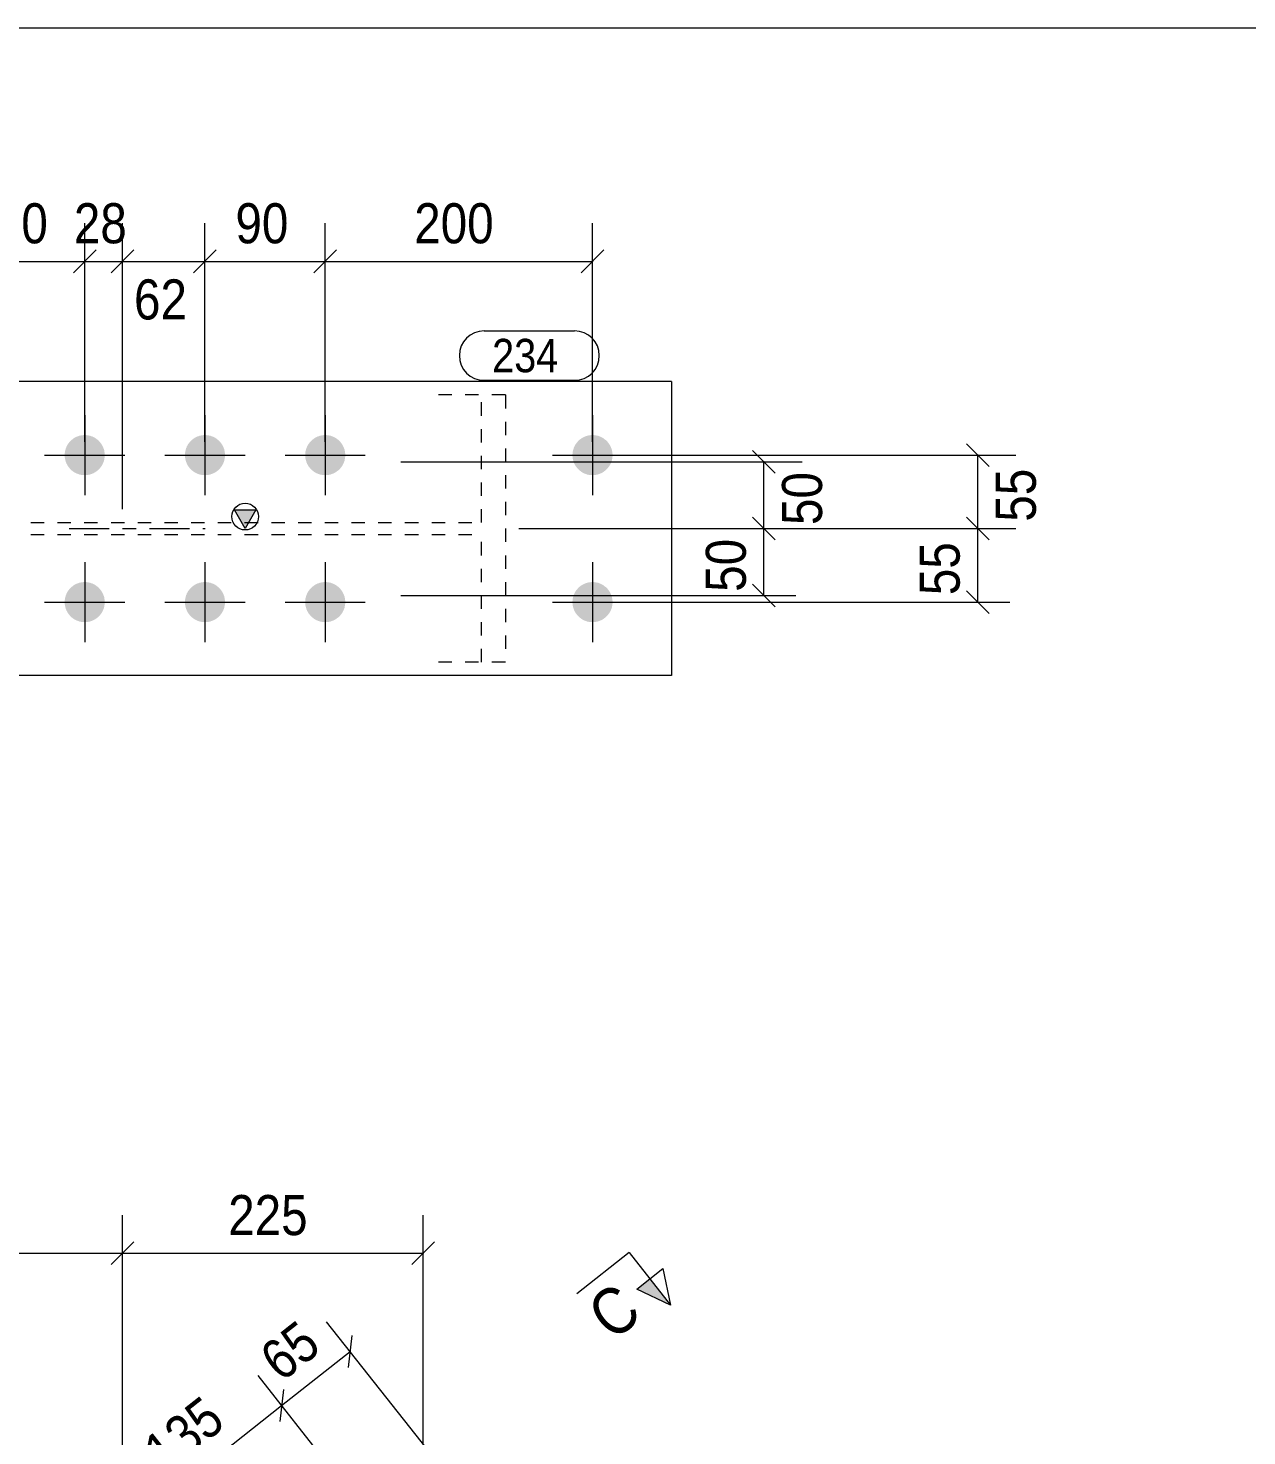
# Model space of a CAD drawing. Header units: millimetres. Extents: x 2 to 579, y 1 to 825.
# Drawn here: x 278.3 to 369.5, y 719.7 to 825 of the extents above; entities that cross this region are included whole.
import ezdxf

# ---------------------------------------------------------------- set-up
doc = ezdxf.new("R2010")
doc.units = ezdxf.units.MM
for name, pattern in [('XKITLINE00', [0]), ('XKITLINE01', [4, 1, -1, 1, -1]), ('XKITLINE02', [4, 2, -2]), ('XKITLINE03', [6, 3, -1, 1, -1])]:
    doc.linetypes.add(name, pattern=pattern)
for name, color, linetype, lineweight in [('Bolt', 3, 'Continuous', 0), ('Dimensions', 7, 'Continuous', 0), ('DrawingSheet', 5, 'Continuous', 0), ('Part', 2, 'Continuous', 0), ('PartMark', 7, 'Continuous', 0), ('Section', 6, 'Continuous', 0)]:
    doc.layers.add(name, color=color, linetype=linetype, lineweight=lineweight)
doc.styles.add('ARIAL', font='ARIAL.TTF')

# ---------------------------------------------------------------- blocks, each defined once
blk = doc.blocks.new('*A58')
at = {"layer": 'Bolt', "color": 3, "linetype": 'XKITLINE02', "lineweight": 0}
for p, q in [((306.24, 792.55), (311.74, 792.55)), ((306.24, 782.55), (311.74, 782.55))]:
    blk.add_line(p, q, dxfattribs=at)
blk = doc.blocks.new('*A59')
at = {"layer": 'Bolt'}
for points in [[(282.61, 794.55), (282.64, 794.55), (282.68, 794.55), (282.72, 794.54), (282.75, 794.54), (282.79, 794.53), (282.83, 794.53), (282.86, 794.52), (282.9, 794.51), (282.94, 794.51), (282.97, 794.5), (283.01, 794.49), (283.04, 794.47), (283.08, 794.46), (283.11, 794.45), (283.14, 794.44), (283.18, 794.42), (283.21, 794.41), (283.25, 794.39), (283.28, 794.37), (283.31, 794.36), (283.34, 794.34), (283.37, 794.32), (283.4, 794.3), (283.43, 794.28), (283.46, 794.25), (283.49, 794.23), (283.52, 794.21), (283.55, 794.19), (283.58, 794.16), (283.61, 794.14), (283.63, 794.11), (283.66, 794.08), (283.68, 794.06), (283.71, 794.03), (283.73, 794), (283.75, 793.97), (283.78, 793.94), (283.8, 793.91), (283.82, 793.88), (283.84, 793.85), (283.86, 793.82), (283.88, 793.79), (283.89, 793.76), (283.91, 793.72), (283.93, 793.69), (283.94, 793.66), (283.96, 793.62), (283.97, 793.59), (283.98, 793.56), (284, 793.52), (284.01, 793.49), (284.02, 793.45), (284.03, 793.41), (284.03, 793.38), (284.04, 793.34), (284.05, 793.31), (284.05, 793.27), (284.06, 793.23), (284.06, 793.2), (284.07, 793.16), (284.07, 793.12), (284.07, 793.09), (284.07, 793.05), (284.07, 793.01), (284.07, 792.98), (284.07, 792.94), (284.06, 792.9), (284.06, 792.87), (284.05, 792.83), (284.05, 792.79), (284.04, 792.76), (284.03, 792.72), (284.03, 792.69), (284.02, 792.65), (284.01, 792.61), (284, 792.58), (283.98, 792.54), (283.97, 792.51), (283.96, 792.48), (283.94, 792.44), (283.93, 792.41), (283.91, 792.38), (283.89, 792.34), (283.88, 792.31), (283.86, 792.28), (283.84, 792.25), (283.82, 792.22), (283.8, 792.19), (283.78, 792.16), (283.75, 792.13), (283.73, 792.1), (283.71, 792.07), (283.68, 792.04), (283.66, 792.02), (283.63, 791.99), (283.61, 791.96), (283.58, 791.94), (283.55, 791.91), (283.52, 791.89), (283.49, 791.87), (283.46, 791.85), (283.43, 791.82), (283.4, 791.8), (283.37, 791.78), (283.34, 791.76), (283.31, 791.74), (283.28, 791.73), (283.25, 791.71), (283.21, 791.69), (283.18, 791.68), (283.14, 791.66), (283.11, 791.65), (283.08, 791.64), (283.04, 791.63), (283.01, 791.61), (282.97, 791.6), (282.94, 791.59), (282.9, 791.59), (282.86, 791.58), (282.83, 791.57), (282.79, 791.57), (282.75, 791.56), (282.72, 791.56), (282.68, 791.55), (282.64, 791.55), (282.61, 791.55), (282.57, 791.55), (282.53, 791.55), (282.5, 791.55), (282.46, 791.55), (282.42, 791.56), (282.39, 791.56), (282.35, 791.57), (282.31, 791.57), (282.28, 791.58), (282.24, 791.59), (282.21, 791.59), (282.17, 791.6), (282.14, 791.61), (282.1, 791.63), (282.07, 791.64), (282.03, 791.65), (282, 791.66), (281.96, 791.68), (281.93, 791.69), (281.9, 791.71), (281.86, 791.73), (281.83, 791.74), (281.8, 791.76), (281.77, 791.78), (281.74, 791.8), (281.71, 791.82), (281.68, 791.85), (281.65, 791.87), (281.62, 791.89), (281.59, 791.91), (281.56, 791.94), (281.54, 791.96), (281.51, 791.99), (281.48, 792.02), (281.46, 792.04), (281.44, 792.07), (281.41, 792.1), (281.39, 792.13), (281.37, 792.16), (281.34, 792.19), (281.32, 792.22), (281.3, 792.25), (281.28, 792.28), (281.27, 792.31), (281.25, 792.34), (281.23, 792.38), (281.21, 792.41), (281.2, 792.44), (281.19, 792.48), (281.17, 792.51), (281.16, 792.54), (281.15, 792.58), (281.14, 792.61), (281.13, 792.65), (281.12, 792.69), (281.11, 792.72), (281.1, 792.76), (281.09, 792.79), (281.09, 792.83), (281.08, 792.87), (281.08, 792.9), (281.08, 792.94), (281.07, 792.98), (281.07, 793.01), (281.07, 793.05), (281.07, 793.09), (281.07, 793.12), (281.08, 793.16), (281.08, 793.2), (281.08, 793.23), (281.09, 793.27), (281.09, 793.31), (281.1, 793.34), (281.11, 793.38), (281.12, 793.41), (281.13, 793.45), (281.14, 793.49), (281.15, 793.52), (281.16, 793.56), (281.17, 793.59), (281.19, 793.62), (281.2, 793.66), (281.21, 793.69), (281.23, 793.72), (281.25, 793.76), (281.27, 793.79), (281.28, 793.82), (281.3, 793.85), (281.32, 793.88), (281.34, 793.91), (281.37, 793.94), (281.39, 793.97), (281.41, 794), (281.44, 794.03), (281.46, 794.06), (281.48, 794.08), (281.51, 794.11), (281.54, 794.14), (281.56, 794.16), (281.59, 794.19), (281.62, 794.21), (281.65, 794.23), (281.68, 794.25), (281.71, 794.28), (281.74, 794.3), (281.77, 794.32), (281.8, 794.34), (281.83, 794.36), (281.86, 794.37), (281.9, 794.39), (281.93, 794.41), (281.96, 794.42), (282, 794.44), (282.03, 794.45), (282.07, 794.46), (282.1, 794.47), (282.14, 794.49), (282.17, 794.5), (282.21, 794.51), (282.24, 794.51), (282.28, 794.52), (282.31, 794.53), (282.35, 794.53), (282.39, 794.54), (282.42, 794.54), (282.46, 794.55), (282.5, 794.55), (282.53, 794.55), (282.57, 794.55)], [(291.61, 794.55), (291.64, 794.55), (291.68, 794.55), (291.72, 794.54), (291.75, 794.54), (291.79, 794.53), (291.83, 794.53), (291.86, 794.52), (291.9, 794.51), (291.94, 794.51), (291.97, 794.5), (292.01, 794.49), (292.04, 794.47), (292.08, 794.46), (292.11, 794.45), (292.14, 794.44), (292.18, 794.42), (292.21, 794.41), (292.25, 794.39), (292.28, 794.37), (292.31, 794.36), (292.34, 794.34), (292.37, 794.32), (292.4, 794.3), (292.43, 794.28), (292.46, 794.25), (292.49, 794.23), (292.52, 794.21), (292.55, 794.19), (292.58, 794.16), (292.61, 794.14), (292.63, 794.11), (292.66, 794.08), (292.68, 794.06), (292.71, 794.03), (292.73, 794), (292.75, 793.97), (292.78, 793.94), (292.8, 793.91), (292.82, 793.88), (292.84, 793.85), (292.86, 793.82), (292.88, 793.79), (292.89, 793.76), (292.91, 793.72), (292.93, 793.69), (292.94, 793.66), (292.96, 793.62), (292.97, 793.59), (292.98, 793.56), (293, 793.52), (293.01, 793.49), (293.02, 793.45), (293.03, 793.41), (293.03, 793.38), (293.04, 793.34), (293.05, 793.31), (293.05, 793.27), (293.06, 793.23), (293.06, 793.2), (293.07, 793.16), (293.07, 793.12), (293.07, 793.09), (293.07, 793.05), (293.07, 793.01), (293.07, 792.98), (293.07, 792.94), (293.06, 792.9), (293.06, 792.87), (293.05, 792.83), (293.05, 792.79), (293.04, 792.76), (293.03, 792.72), (293.03, 792.69), (293.02, 792.65), (293.01, 792.61), (293, 792.58), (292.98, 792.54), (292.97, 792.51), (292.96, 792.48), (292.94, 792.44), (292.93, 792.41), (292.91, 792.38), (292.89, 792.34), (292.88, 792.31), (292.86, 792.28), (292.84, 792.25), (292.82, 792.22), (292.8, 792.19), (292.78, 792.16), (292.75, 792.13), (292.73, 792.1), (292.71, 792.07), (292.68, 792.04), (292.66, 792.02), (292.63, 791.99), (292.61, 791.96), (292.58, 791.94), (292.55, 791.91), (292.52, 791.89), (292.49, 791.87), (292.46, 791.85), (292.43, 791.82), (292.4, 791.8), (292.37, 791.78), (292.34, 791.76), (292.31, 791.74), (292.28, 791.73), (292.25, 791.71), (292.21, 791.69), (292.18, 791.68), (292.14, 791.66), (292.11, 791.65), (292.08, 791.64), (292.04, 791.63), (292.01, 791.61), (291.97, 791.6), (291.94, 791.59), (291.9, 791.59), (291.86, 791.58), (291.83, 791.57), (291.79, 791.57), (291.75, 791.56), (291.72, 791.56), (291.68, 791.55), (291.64, 791.55), (291.61, 791.55), (291.57, 791.55), (291.53, 791.55), (291.5, 791.55), (291.46, 791.55), (291.42, 791.56), (291.39, 791.56), (291.35, 791.57), (291.31, 791.57), (291.28, 791.58), (291.24, 791.59), (291.21, 791.59), (291.17, 791.6), (291.14, 791.61), (291.1, 791.63), (291.07, 791.64), (291.03, 791.65), (291, 791.66), (290.96, 791.68), (290.93, 791.69), (290.9, 791.71), (290.86, 791.73), (290.83, 791.74), (290.8, 791.76), (290.77, 791.78), (290.74, 791.8), (290.71, 791.82), (290.68, 791.85), (290.65, 791.87), (290.62, 791.89), (290.59, 791.91), (290.56, 791.94), (290.54, 791.96), (290.51, 791.99), (290.48, 792.02), (290.46, 792.04), (290.44, 792.07), (290.41, 792.1), (290.39, 792.13), (290.37, 792.16), (290.34, 792.19), (290.32, 792.22), (290.3, 792.25), (290.28, 792.28), (290.27, 792.31), (290.25, 792.34), (290.23, 792.38), (290.21, 792.41), (290.2, 792.44), (290.19, 792.48), (290.17, 792.51), (290.16, 792.54), (290.15, 792.58), (290.14, 792.61), (290.13, 792.65), (290.12, 792.69), (290.11, 792.72), (290.1, 792.76), (290.09, 792.79), (290.09, 792.83), (290.08, 792.87), (290.08, 792.9), (290.08, 792.94), (290.07, 792.98), (290.07, 793.01), (290.07, 793.05), (290.07, 793.09), (290.07, 793.12), (290.08, 793.16), (290.08, 793.2), (290.08, 793.23), (290.09, 793.27), (290.09, 793.31), (290.1, 793.34), (290.11, 793.38), (290.12, 793.41), (290.13, 793.45), (290.14, 793.49), (290.15, 793.52), (290.16, 793.56), (290.17, 793.59), (290.19, 793.62), (290.2, 793.66), (290.21, 793.69), (290.23, 793.72), (290.25, 793.76), (290.27, 793.79), (290.28, 793.82), (290.3, 793.85), (290.32, 793.88), (290.34, 793.91), (290.37, 793.94), (290.39, 793.97), (290.41, 794), (290.44, 794.03), (290.46, 794.06), (290.48, 794.08), (290.51, 794.11), (290.54, 794.14), (290.56, 794.16), (290.59, 794.19), (290.62, 794.21), (290.65, 794.23), (290.68, 794.25), (290.71, 794.28), (290.74, 794.3), (290.77, 794.32), (290.8, 794.34), (290.83, 794.36), (290.86, 794.37), (290.9, 794.39), (290.93, 794.41), (290.96, 794.42), (291, 794.44), (291.03, 794.45), (291.07, 794.46), (291.1, 794.47), (291.14, 794.49), (291.17, 794.5), (291.21, 794.51), (291.24, 794.51), (291.28, 794.52), (291.31, 794.53), (291.35, 794.53), (291.39, 794.54), (291.42, 794.54), (291.46, 794.55), (291.5, 794.55), (291.53, 794.55), (291.57, 794.55)], [(300.61, 794.55), (300.64, 794.55), (300.68, 794.55), (300.72, 794.54), (300.75, 794.54), (300.79, 794.53), (300.83, 794.53), (300.86, 794.52), (300.9, 794.51), (300.94, 794.51), (300.97, 794.5), (301.01, 794.49), (301.04, 794.47), (301.08, 794.46), (301.11, 794.45), (301.14, 794.44), (301.18, 794.42), (301.21, 794.41), (301.25, 794.39), (301.28, 794.37), (301.31, 794.36), (301.34, 794.34), (301.37, 794.32), (301.4, 794.3), (301.43, 794.28), (301.46, 794.25), (301.49, 794.23), (301.52, 794.21), (301.55, 794.19), (301.58, 794.16), (301.61, 794.14), (301.63, 794.11), (301.66, 794.08), (301.68, 794.06), (301.71, 794.03), (301.73, 794), (301.75, 793.97), (301.78, 793.94), (301.8, 793.91), (301.82, 793.88), (301.84, 793.85), (301.86, 793.82), (301.88, 793.79), (301.89, 793.76), (301.91, 793.72), (301.93, 793.69), (301.94, 793.66), (301.96, 793.62), (301.97, 793.59), (301.98, 793.56), (302, 793.52), (302.01, 793.49), (302.02, 793.45), (302.03, 793.41), (302.03, 793.38), (302.04, 793.34), (302.05, 793.31), (302.05, 793.27), (302.06, 793.23), (302.06, 793.2), (302.07, 793.16), (302.07, 793.12), (302.07, 793.09), (302.07, 793.05), (302.07, 793.01), (302.07, 792.98), (302.07, 792.94), (302.06, 792.9), (302.06, 792.87), (302.05, 792.83), (302.05, 792.79), (302.04, 792.76), (302.03, 792.72), (302.03, 792.69), (302.02, 792.65), (302.01, 792.61), (302, 792.58), (301.98, 792.54), (301.97, 792.51), (301.96, 792.48), (301.94, 792.44), (301.93, 792.41), (301.91, 792.38), (301.89, 792.34), (301.88, 792.31), (301.86, 792.28), (301.84, 792.25), (301.82, 792.22), (301.8, 792.19), (301.78, 792.16), (301.75, 792.13), (301.73, 792.1), (301.71, 792.07), (301.68, 792.04), (301.66, 792.02), (301.63, 791.99), (301.61, 791.96), (301.58, 791.94), (301.55, 791.91), (301.52, 791.89), (301.49, 791.87), (301.46, 791.85), (301.43, 791.82), (301.4, 791.8), (301.37, 791.78), (301.34, 791.76), (301.31, 791.74), (301.28, 791.73), (301.25, 791.71), (301.21, 791.69), (301.18, 791.68), (301.14, 791.66), (301.11, 791.65), (301.08, 791.64), (301.04, 791.63), (301.01, 791.61), (300.97, 791.6), (300.94, 791.59), (300.9, 791.59), (300.86, 791.58), (300.83, 791.57), (300.79, 791.57), (300.75, 791.56), (300.72, 791.56), (300.68, 791.55), (300.64, 791.55), (300.61, 791.55), (300.57, 791.55), (300.53, 791.55), (300.5, 791.55), (300.46, 791.55), (300.42, 791.56), (300.39, 791.56), (300.35, 791.57), (300.31, 791.57), (300.28, 791.58), (300.24, 791.59), (300.21, 791.59), (300.17, 791.6), (300.14, 791.61), (300.1, 791.63), (300.07, 791.64), (300.03, 791.65), (300, 791.66), (299.96, 791.68), (299.93, 791.69), (299.9, 791.71), (299.86, 791.73), (299.83, 791.74), (299.8, 791.76), (299.77, 791.78), (299.74, 791.8), (299.71, 791.82), (299.68, 791.85), (299.65, 791.87), (299.62, 791.89), (299.59, 791.91), (299.56, 791.94), (299.54, 791.96), (299.51, 791.99), (299.48, 792.02), (299.46, 792.04), (299.44, 792.07), (299.41, 792.1), (299.39, 792.13), (299.37, 792.16), (299.34, 792.19), (299.32, 792.22), (299.3, 792.25), (299.28, 792.28), (299.27, 792.31), (299.25, 792.34), (299.23, 792.38), (299.21, 792.41), (299.2, 792.44), (299.19, 792.48), (299.17, 792.51), (299.16, 792.54), (299.15, 792.58), (299.14, 792.61), (299.13, 792.65), (299.12, 792.69), (299.11, 792.72), (299.1, 792.76), (299.09, 792.79), (299.09, 792.83), (299.08, 792.87), (299.08, 792.9), (299.08, 792.94), (299.07, 792.98), (299.07, 793.01), (299.07, 793.05), (299.07, 793.09), (299.07, 793.12), (299.08, 793.16), (299.08, 793.2), (299.08, 793.23), (299.09, 793.27), (299.09, 793.31), (299.1, 793.34), (299.11, 793.38), (299.12, 793.41), (299.13, 793.45), (299.14, 793.49), (299.15, 793.52), (299.16, 793.56), (299.17, 793.59), (299.19, 793.62), (299.2, 793.66), (299.21, 793.69), (299.23, 793.72), (299.25, 793.76), (299.27, 793.79), (299.28, 793.82), (299.3, 793.85), (299.32, 793.88), (299.34, 793.91), (299.37, 793.94), (299.39, 793.97), (299.41, 794), (299.44, 794.03), (299.46, 794.06), (299.48, 794.08), (299.51, 794.11), (299.54, 794.14), (299.56, 794.16), (299.59, 794.19), (299.62, 794.21), (299.65, 794.23), (299.68, 794.25), (299.71, 794.28), (299.74, 794.3), (299.77, 794.32), (299.8, 794.34), (299.83, 794.36), (299.86, 794.37), (299.9, 794.39), (299.93, 794.41), (299.96, 794.42), (300, 794.44), (300.03, 794.45), (300.07, 794.46), (300.1, 794.47), (300.14, 794.49), (300.17, 794.5), (300.21, 794.51), (300.24, 794.51), (300.28, 794.52), (300.31, 794.53), (300.35, 794.53), (300.39, 794.54), (300.42, 794.54), (300.46, 794.55), (300.5, 794.55), (300.53, 794.55), (300.57, 794.55)], [(320.61, 794.55), (320.64, 794.55), (320.68, 794.55), (320.72, 794.54), (320.75, 794.54), (320.79, 794.53), (320.83, 794.53), (320.86, 794.52), (320.9, 794.51), (320.94, 794.51), (320.97, 794.5), (321.01, 794.49), (321.04, 794.47), (321.08, 794.46), (321.11, 794.45), (321.14, 794.44), (321.18, 794.42), (321.21, 794.41), (321.25, 794.39), (321.28, 794.37), (321.31, 794.36), (321.34, 794.34), (321.37, 794.32), (321.4, 794.3), (321.43, 794.28), (321.46, 794.25), (321.49, 794.23), (321.52, 794.21), (321.55, 794.19), (321.58, 794.16), (321.61, 794.14), (321.63, 794.11), (321.66, 794.08), (321.68, 794.06), (321.71, 794.03), (321.73, 794), (321.75, 793.97), (321.78, 793.94), (321.8, 793.91), (321.82, 793.88), (321.84, 793.85), (321.86, 793.82), (321.88, 793.79), (321.89, 793.76), (321.91, 793.72), (321.93, 793.69), (321.94, 793.66), (321.96, 793.62), (321.97, 793.59), (321.98, 793.56), (322, 793.52), (322.01, 793.49), (322.02, 793.45), (322.03, 793.41), (322.03, 793.38), (322.04, 793.34), (322.05, 793.31), (322.05, 793.27), (322.06, 793.23), (322.06, 793.2), (322.07, 793.16), (322.07, 793.12), (322.07, 793.09), (322.07, 793.05), (322.07, 793.01), (322.07, 792.98), (322.07, 792.94), (322.06, 792.9), (322.06, 792.87), (322.05, 792.83), (322.05, 792.79), (322.04, 792.76), (322.03, 792.72), (322.03, 792.69), (322.02, 792.65), (322.01, 792.61), (322, 792.58), (321.98, 792.54), (321.97, 792.51), (321.96, 792.48), (321.94, 792.44), (321.93, 792.41), (321.91, 792.38), (321.89, 792.34), (321.88, 792.31), (321.86, 792.28), (321.84, 792.25), (321.82, 792.22), (321.8, 792.19), (321.78, 792.16), (321.75, 792.13), (321.73, 792.1), (321.71, 792.07), (321.68, 792.04), (321.66, 792.02), (321.63, 791.99), (321.61, 791.96), (321.58, 791.94), (321.55, 791.91), (321.52, 791.89), (321.49, 791.87), (321.46, 791.85), (321.43, 791.82), (321.4, 791.8), (321.37, 791.78), (321.34, 791.76), (321.31, 791.74), (321.28, 791.73), (321.25, 791.71), (321.21, 791.69), (321.18, 791.68), (321.14, 791.66), (321.11, 791.65), (321.08, 791.64), (321.04, 791.63), (321.01, 791.61), (320.97, 791.6), (320.94, 791.59), (320.9, 791.59), (320.86, 791.58), (320.83, 791.57), (320.79, 791.57), (320.75, 791.56), (320.72, 791.56), (320.68, 791.55), (320.64, 791.55), (320.61, 791.55), (320.57, 791.55), (320.53, 791.55), (320.5, 791.55), (320.46, 791.55), (320.42, 791.56), (320.39, 791.56), (320.35, 791.57), (320.31, 791.57), (320.28, 791.58), (320.24, 791.59), (320.21, 791.59), (320.17, 791.6), (320.14, 791.61), (320.1, 791.63), (320.07, 791.64), (320.03, 791.65), (320, 791.66), (319.96, 791.68), (319.93, 791.69), (319.9, 791.71), (319.86, 791.73), (319.83, 791.74), (319.8, 791.76), (319.77, 791.78), (319.74, 791.8), (319.71, 791.82), (319.68, 791.85), (319.65, 791.87), (319.62, 791.89), (319.59, 791.91), (319.56, 791.94), (319.54, 791.96), (319.51, 791.99), (319.48, 792.02), (319.46, 792.04), (319.44, 792.07), (319.41, 792.1), (319.39, 792.13), (319.37, 792.16), (319.34, 792.19), (319.32, 792.22), (319.3, 792.25), (319.28, 792.28), (319.27, 792.31), (319.25, 792.34), (319.23, 792.38), (319.21, 792.41), (319.2, 792.44), (319.19, 792.48), (319.17, 792.51), (319.16, 792.54), (319.15, 792.58), (319.14, 792.61), (319.13, 792.65), (319.12, 792.69), (319.11, 792.72), (319.1, 792.76), (319.09, 792.79), (319.09, 792.83), (319.08, 792.87), (319.08, 792.9), (319.08, 792.94), (319.07, 792.98), (319.07, 793.01), (319.07, 793.05), (319.07, 793.09), (319.07, 793.12), (319.08, 793.16), (319.08, 793.2), (319.08, 793.23), (319.09, 793.27), (319.09, 793.31), (319.1, 793.34), (319.11, 793.38), (319.12, 793.41), (319.13, 793.45), (319.14, 793.49), (319.15, 793.52), (319.16, 793.56), (319.17, 793.59), (319.19, 793.62), (319.2, 793.66), (319.21, 793.69), (319.23, 793.72), (319.25, 793.76), (319.27, 793.79), (319.28, 793.82), (319.3, 793.85), (319.32, 793.88), (319.34, 793.91), (319.37, 793.94), (319.39, 793.97), (319.41, 794), (319.44, 794.03), (319.46, 794.06), (319.48, 794.08), (319.51, 794.11), (319.54, 794.14), (319.56, 794.16), (319.59, 794.19), (319.62, 794.21), (319.65, 794.23), (319.68, 794.25), (319.71, 794.28), (319.74, 794.3), (319.77, 794.32), (319.8, 794.34), (319.83, 794.36), (319.86, 794.37), (319.9, 794.39), (319.93, 794.41), (319.96, 794.42), (320, 794.44), (320.03, 794.45), (320.07, 794.46), (320.1, 794.47), (320.14, 794.49), (320.17, 794.5), (320.21, 794.51), (320.24, 794.51), (320.28, 794.52), (320.31, 794.53), (320.35, 794.53), (320.39, 794.54), (320.42, 794.54), (320.46, 794.55), (320.5, 794.55), (320.53, 794.55), (320.57, 794.55)], [(282.61, 783.55), (282.64, 783.55), (282.68, 783.55), (282.72, 783.54), (282.75, 783.54), (282.79, 783.53), (282.83, 783.53), (282.86, 783.52), (282.9, 783.51), (282.94, 783.51), (282.97, 783.5), (283.01, 783.49), (283.04, 783.47), (283.08, 783.46), (283.11, 783.45), (283.14, 783.44), (283.18, 783.42), (283.21, 783.41), (283.25, 783.39), (283.28, 783.37), (283.31, 783.36), (283.34, 783.34), (283.37, 783.32), (283.4, 783.3), (283.43, 783.28), (283.46, 783.25), (283.49, 783.23), (283.52, 783.21), (283.55, 783.19), (283.58, 783.16), (283.61, 783.14), (283.63, 783.11), (283.66, 783.08), (283.68, 783.06), (283.71, 783.03), (283.73, 783), (283.75, 782.97), (283.78, 782.94), (283.8, 782.91), (283.82, 782.88), (283.84, 782.85), (283.86, 782.82), (283.88, 782.79), (283.89, 782.76), (283.91, 782.72), (283.93, 782.69), (283.94, 782.66), (283.96, 782.62), (283.97, 782.59), (283.98, 782.56), (284, 782.52), (284.01, 782.49), (284.02, 782.45), (284.03, 782.41), (284.03, 782.38), (284.04, 782.34), (284.05, 782.31), (284.05, 782.27), (284.06, 782.23), (284.06, 782.2), (284.07, 782.16), (284.07, 782.12), (284.07, 782.09), (284.07, 782.05), (284.07, 782.01), (284.07, 781.98), (284.07, 781.94), (284.06, 781.9), (284.06, 781.87), (284.05, 781.83), (284.05, 781.79), (284.04, 781.76), (284.03, 781.72), (284.03, 781.69), (284.02, 781.65), (284.01, 781.61), (284, 781.58), (283.98, 781.54), (283.97, 781.51), (283.96, 781.48), (283.94, 781.44), (283.93, 781.41), (283.91, 781.38), (283.89, 781.34), (283.88, 781.31), (283.86, 781.28), (283.84, 781.25), (283.82, 781.22), (283.8, 781.19), (283.78, 781.16), (283.75, 781.13), (283.73, 781.1), (283.71, 781.07), (283.68, 781.04), (283.66, 781.02), (283.63, 780.99), (283.61, 780.96), (283.58, 780.94), (283.55, 780.91), (283.52, 780.89), (283.49, 780.87), (283.46, 780.85), (283.43, 780.82), (283.4, 780.8), (283.37, 780.78), (283.34, 780.76), (283.31, 780.74), (283.28, 780.73), (283.25, 780.71), (283.21, 780.69), (283.18, 780.68), (283.14, 780.66), (283.11, 780.65), (283.08, 780.64), (283.04, 780.63), (283.01, 780.61), (282.97, 780.6), (282.94, 780.59), (282.9, 780.59), (282.86, 780.58), (282.83, 780.57), (282.79, 780.57), (282.75, 780.56), (282.72, 780.56), (282.68, 780.55), (282.64, 780.55), (282.61, 780.55), (282.57, 780.55), (282.53, 780.55), (282.5, 780.55), (282.46, 780.55), (282.42, 780.56), (282.39, 780.56), (282.35, 780.57), (282.31, 780.57), (282.28, 780.58), (282.24, 780.59), (282.21, 780.59), (282.17, 780.6), (282.14, 780.61), (282.1, 780.63), (282.07, 780.64), (282.03, 780.65), (282, 780.66), (281.96, 780.68), (281.93, 780.69), (281.9, 780.71), (281.86, 780.73), (281.83, 780.74), (281.8, 780.76), (281.77, 780.78), (281.74, 780.8), (281.71, 780.82), (281.68, 780.85), (281.65, 780.87), (281.62, 780.89), (281.59, 780.91), (281.56, 780.94), (281.54, 780.96), (281.51, 780.99), (281.48, 781.02), (281.46, 781.04), (281.44, 781.07), (281.41, 781.1), (281.39, 781.13), (281.37, 781.16), (281.34, 781.19), (281.32, 781.22), (281.3, 781.25), (281.28, 781.28), (281.27, 781.31), (281.25, 781.34), (281.23, 781.38), (281.21, 781.41), (281.2, 781.44), (281.19, 781.48), (281.17, 781.51), (281.16, 781.54), (281.15, 781.58), (281.14, 781.61), (281.13, 781.65), (281.12, 781.69), (281.11, 781.72), (281.1, 781.76), (281.09, 781.79), (281.09, 781.83), (281.08, 781.87), (281.08, 781.9), (281.08, 781.94), (281.07, 781.98), (281.07, 782.01), (281.07, 782.05), (281.07, 782.09), (281.07, 782.12), (281.08, 782.16), (281.08, 782.2), (281.08, 782.23), (281.09, 782.27), (281.09, 782.31), (281.1, 782.34), (281.11, 782.38), (281.12, 782.41), (281.13, 782.45), (281.14, 782.49), (281.15, 782.52), (281.16, 782.56), (281.17, 782.59), (281.19, 782.62), (281.2, 782.66), (281.21, 782.69), (281.23, 782.72), (281.25, 782.76), (281.27, 782.79), (281.28, 782.82), (281.3, 782.85), (281.32, 782.88), (281.34, 782.91), (281.37, 782.94), (281.39, 782.97), (281.41, 783), (281.44, 783.03), (281.46, 783.06), (281.48, 783.08), (281.51, 783.11), (281.54, 783.14), (281.56, 783.16), (281.59, 783.19), (281.62, 783.21), (281.65, 783.23), (281.68, 783.25), (281.71, 783.28), (281.74, 783.3), (281.77, 783.32), (281.8, 783.34), (281.83, 783.36), (281.86, 783.37), (281.9, 783.39), (281.93, 783.41), (281.96, 783.42), (282, 783.44), (282.03, 783.45), (282.07, 783.46), (282.1, 783.47), (282.14, 783.49), (282.17, 783.5), (282.21, 783.51), (282.24, 783.51), (282.28, 783.52), (282.31, 783.53), (282.35, 783.53), (282.39, 783.54), (282.42, 783.54), (282.46, 783.55), (282.5, 783.55), (282.53, 783.55), (282.57, 783.55)], [(291.61, 783.55), (291.64, 783.55), (291.68, 783.55), (291.72, 783.54), (291.75, 783.54), (291.79, 783.53), (291.83, 783.53), (291.86, 783.52), (291.9, 783.51), (291.94, 783.51), (291.97, 783.5), (292.01, 783.49), (292.04, 783.47), (292.08, 783.46), (292.11, 783.45), (292.14, 783.44), (292.18, 783.42), (292.21, 783.41), (292.25, 783.39), (292.28, 783.37), (292.31, 783.36), (292.34, 783.34), (292.37, 783.32), (292.4, 783.3), (292.43, 783.28), (292.46, 783.25), (292.49, 783.23), (292.52, 783.21), (292.55, 783.19), (292.58, 783.16), (292.61, 783.14), (292.63, 783.11), (292.66, 783.08), (292.68, 783.06), (292.71, 783.03), (292.73, 783), (292.75, 782.97), (292.78, 782.94), (292.8, 782.91), (292.82, 782.88), (292.84, 782.85), (292.86, 782.82), (292.88, 782.79), (292.89, 782.76), (292.91, 782.72), (292.93, 782.69), (292.94, 782.66), (292.96, 782.62), (292.97, 782.59), (292.98, 782.56), (293, 782.52), (293.01, 782.49), (293.02, 782.45), (293.03, 782.41), (293.03, 782.38), (293.04, 782.34), (293.05, 782.31), (293.05, 782.27), (293.06, 782.23), (293.06, 782.2), (293.07, 782.16), (293.07, 782.12), (293.07, 782.09), (293.07, 782.05), (293.07, 782.01), (293.07, 781.98), (293.07, 781.94), (293.06, 781.9), (293.06, 781.87), (293.05, 781.83), (293.05, 781.79), (293.04, 781.76), (293.03, 781.72), (293.03, 781.69), (293.02, 781.65), (293.01, 781.61), (293, 781.58), (292.98, 781.54), (292.97, 781.51), (292.96, 781.48), (292.94, 781.44), (292.93, 781.41), (292.91, 781.38), (292.89, 781.34), (292.88, 781.31), (292.86, 781.28), (292.84, 781.25), (292.82, 781.22), (292.8, 781.19), (292.78, 781.16), (292.75, 781.13), (292.73, 781.1), (292.71, 781.07), (292.68, 781.04), (292.66, 781.02), (292.63, 780.99), (292.61, 780.96), (292.58, 780.94), (292.55, 780.91), (292.52, 780.89), (292.49, 780.87), (292.46, 780.85), (292.43, 780.82), (292.4, 780.8), (292.37, 780.78), (292.34, 780.76), (292.31, 780.74), (292.28, 780.73), (292.25, 780.71), (292.21, 780.69), (292.18, 780.68), (292.14, 780.66), (292.11, 780.65), (292.08, 780.64), (292.04, 780.63), (292.01, 780.61), (291.97, 780.6), (291.94, 780.59), (291.9, 780.59), (291.86, 780.58), (291.83, 780.57), (291.79, 780.57), (291.75, 780.56), (291.72, 780.56), (291.68, 780.55), (291.64, 780.55), (291.61, 780.55), (291.57, 780.55), (291.53, 780.55), (291.5, 780.55), (291.46, 780.55), (291.42, 780.56), (291.39, 780.56), (291.35, 780.57), (291.31, 780.57), (291.28, 780.58), (291.24, 780.59), (291.21, 780.59), (291.17, 780.6), (291.14, 780.61), (291.1, 780.63), (291.07, 780.64), (291.03, 780.65), (291, 780.66), (290.96, 780.68), (290.93, 780.69), (290.9, 780.71), (290.86, 780.73), (290.83, 780.74), (290.8, 780.76), (290.77, 780.78), (290.74, 780.8), (290.71, 780.82), (290.68, 780.85), (290.65, 780.87), (290.62, 780.89), (290.59, 780.91), (290.56, 780.94), (290.54, 780.96), (290.51, 780.99), (290.48, 781.02), (290.46, 781.04), (290.44, 781.07), (290.41, 781.1), (290.39, 781.13), (290.37, 781.16), (290.34, 781.19), (290.32, 781.22), (290.3, 781.25), (290.28, 781.28), (290.27, 781.31), (290.25, 781.34), (290.23, 781.38), (290.21, 781.41), (290.2, 781.44), (290.19, 781.48), (290.17, 781.51), (290.16, 781.54), (290.15, 781.58), (290.14, 781.61), (290.13, 781.65), (290.12, 781.69), (290.11, 781.72), (290.1, 781.76), (290.09, 781.79), (290.09, 781.83), (290.08, 781.87), (290.08, 781.9), (290.08, 781.94), (290.07, 781.98), (290.07, 782.01), (290.07, 782.05), (290.07, 782.09), (290.07, 782.12), (290.08, 782.16), (290.08, 782.2), (290.08, 782.23), (290.09, 782.27), (290.09, 782.31), (290.1, 782.34), (290.11, 782.38), (290.12, 782.41), (290.13, 782.45), (290.14, 782.49), (290.15, 782.52), (290.16, 782.56), (290.17, 782.59), (290.19, 782.62), (290.2, 782.66), (290.21, 782.69), (290.23, 782.72), (290.25, 782.76), (290.27, 782.79), (290.28, 782.82), (290.3, 782.85), (290.32, 782.88), (290.34, 782.91), (290.37, 782.94), (290.39, 782.97), (290.41, 783), (290.44, 783.03), (290.46, 783.06), (290.48, 783.08), (290.51, 783.11), (290.54, 783.14), (290.56, 783.16), (290.59, 783.19), (290.62, 783.21), (290.65, 783.23), (290.68, 783.25), (290.71, 783.28), (290.74, 783.3), (290.77, 783.32), (290.8, 783.34), (290.83, 783.36), (290.86, 783.37), (290.9, 783.39), (290.93, 783.41), (290.96, 783.42), (291, 783.44), (291.03, 783.45), (291.07, 783.46), (291.1, 783.47), (291.14, 783.49), (291.17, 783.5), (291.21, 783.51), (291.24, 783.51), (291.28, 783.52), (291.31, 783.53), (291.35, 783.53), (291.39, 783.54), (291.42, 783.54), (291.46, 783.55), (291.5, 783.55), (291.53, 783.55), (291.57, 783.55)], [(300.61, 783.55), (300.64, 783.55), (300.68, 783.55), (300.72, 783.54), (300.75, 783.54), (300.79, 783.53), (300.83, 783.53), (300.86, 783.52), (300.9, 783.51), (300.94, 783.51), (300.97, 783.5), (301.01, 783.49), (301.04, 783.47), (301.08, 783.46), (301.11, 783.45), (301.14, 783.44), (301.18, 783.42), (301.21, 783.41), (301.25, 783.39), (301.28, 783.37), (301.31, 783.36), (301.34, 783.34), (301.37, 783.32), (301.4, 783.3), (301.43, 783.28), (301.46, 783.25), (301.49, 783.23), (301.52, 783.21), (301.55, 783.19), (301.58, 783.16), (301.61, 783.14), (301.63, 783.11), (301.66, 783.08), (301.68, 783.06), (301.71, 783.03), (301.73, 783), (301.75, 782.97), (301.78, 782.94), (301.8, 782.91), (301.82, 782.88), (301.84, 782.85), (301.86, 782.82), (301.88, 782.79), (301.89, 782.76), (301.91, 782.72), (301.93, 782.69), (301.94, 782.66), (301.96, 782.62), (301.97, 782.59), (301.98, 782.56), (302, 782.52), (302.01, 782.49), (302.02, 782.45), (302.03, 782.41), (302.03, 782.38), (302.04, 782.34), (302.05, 782.31), (302.05, 782.27), (302.06, 782.23), (302.06, 782.2), (302.07, 782.16), (302.07, 782.12), (302.07, 782.09), (302.07, 782.05), (302.07, 782.01), (302.07, 781.98), (302.07, 781.94), (302.06, 781.9), (302.06, 781.87), (302.05, 781.83), (302.05, 781.79), (302.04, 781.76), (302.03, 781.72), (302.03, 781.69), (302.02, 781.65), (302.01, 781.61), (302, 781.58), (301.98, 781.54), (301.97, 781.51), (301.96, 781.48), (301.94, 781.44), (301.93, 781.41), (301.91, 781.38), (301.89, 781.34), (301.88, 781.31), (301.86, 781.28), (301.84, 781.25), (301.82, 781.22), (301.8, 781.19), (301.78, 781.16), (301.75, 781.13), (301.73, 781.1), (301.71, 781.07), (301.68, 781.04), (301.66, 781.02), (301.63, 780.99), (301.61, 780.96), (301.58, 780.94), (301.55, 780.91), (301.52, 780.89), (301.49, 780.87), (301.46, 780.85), (301.43, 780.82), (301.4, 780.8), (301.37, 780.78), (301.34, 780.76), (301.31, 780.74), (301.28, 780.73), (301.25, 780.71), (301.21, 780.69), (301.18, 780.68), (301.14, 780.66), (301.11, 780.65), (301.08, 780.64), (301.04, 780.63), (301.01, 780.61), (300.97, 780.6), (300.94, 780.59), (300.9, 780.59), (300.86, 780.58), (300.83, 780.57), (300.79, 780.57), (300.75, 780.56), (300.72, 780.56), (300.68, 780.55), (300.64, 780.55), (300.61, 780.55), (300.57, 780.55), (300.53, 780.55), (300.5, 780.55), (300.46, 780.55), (300.42, 780.56), (300.39, 780.56), (300.35, 780.57), (300.31, 780.57), (300.28, 780.58), (300.24, 780.59), (300.21, 780.59), (300.17, 780.6), (300.14, 780.61), (300.1, 780.63), (300.07, 780.64), (300.03, 780.65), (300, 780.66), (299.96, 780.68), (299.93, 780.69), (299.9, 780.71), (299.86, 780.73), (299.83, 780.74), (299.8, 780.76), (299.77, 780.78), (299.74, 780.8), (299.71, 780.82), (299.68, 780.85), (299.65, 780.87), (299.62, 780.89), (299.59, 780.91), (299.56, 780.94), (299.54, 780.96), (299.51, 780.99), (299.48, 781.02), (299.46, 781.04), (299.44, 781.07), (299.41, 781.1), (299.39, 781.13), (299.37, 781.16), (299.34, 781.19), (299.32, 781.22), (299.3, 781.25), (299.28, 781.28), (299.27, 781.31), (299.25, 781.34), (299.23, 781.38), (299.21, 781.41), (299.2, 781.44), (299.19, 781.48), (299.17, 781.51), (299.16, 781.54), (299.15, 781.58), (299.14, 781.61), (299.13, 781.65), (299.12, 781.69), (299.11, 781.72), (299.1, 781.76), (299.09, 781.79), (299.09, 781.83), (299.08, 781.87), (299.08, 781.9), (299.08, 781.94), (299.07, 781.98), (299.07, 782.01), (299.07, 782.05), (299.07, 782.09), (299.07, 782.12), (299.08, 782.16), (299.08, 782.2), (299.08, 782.23), (299.09, 782.27), (299.09, 782.31), (299.1, 782.34), (299.11, 782.38), (299.12, 782.41), (299.13, 782.45), (299.14, 782.49), (299.15, 782.52), (299.16, 782.56), (299.17, 782.59), (299.19, 782.62), (299.2, 782.66), (299.21, 782.69), (299.23, 782.72), (299.25, 782.76), (299.27, 782.79), (299.28, 782.82), (299.3, 782.85), (299.32, 782.88), (299.34, 782.91), (299.37, 782.94), (299.39, 782.97), (299.41, 783), (299.44, 783.03), (299.46, 783.06), (299.48, 783.08), (299.51, 783.11), (299.54, 783.14), (299.56, 783.16), (299.59, 783.19), (299.62, 783.21), (299.65, 783.23), (299.68, 783.25), (299.71, 783.28), (299.74, 783.3), (299.77, 783.32), (299.8, 783.34), (299.83, 783.36), (299.86, 783.37), (299.9, 783.39), (299.93, 783.41), (299.96, 783.42), (300, 783.44), (300.03, 783.45), (300.07, 783.46), (300.1, 783.47), (300.14, 783.49), (300.17, 783.5), (300.21, 783.51), (300.24, 783.51), (300.28, 783.52), (300.31, 783.53), (300.35, 783.53), (300.39, 783.54), (300.42, 783.54), (300.46, 783.55), (300.5, 783.55), (300.53, 783.55), (300.57, 783.55)], [(320.61, 783.55), (320.64, 783.55), (320.68, 783.55), (320.72, 783.54), (320.75, 783.54), (320.79, 783.53), (320.83, 783.53), (320.86, 783.52), (320.9, 783.51), (320.94, 783.51), (320.97, 783.5), (321.01, 783.49), (321.04, 783.47), (321.08, 783.46), (321.11, 783.45), (321.14, 783.44), (321.18, 783.42), (321.21, 783.41), (321.25, 783.39), (321.28, 783.37), (321.31, 783.36), (321.34, 783.34), (321.37, 783.32), (321.4, 783.3), (321.43, 783.28), (321.46, 783.25), (321.49, 783.23), (321.52, 783.21), (321.55, 783.19), (321.58, 783.16), (321.61, 783.14), (321.63, 783.11), (321.66, 783.08), (321.68, 783.06), (321.71, 783.03), (321.73, 783), (321.75, 782.97), (321.78, 782.94), (321.8, 782.91), (321.82, 782.88), (321.84, 782.85), (321.86, 782.82), (321.88, 782.79), (321.89, 782.76), (321.91, 782.72), (321.93, 782.69), (321.94, 782.66), (321.96, 782.62), (321.97, 782.59), (321.98, 782.56), (322, 782.52), (322.01, 782.49), (322.02, 782.45), (322.03, 782.41), (322.03, 782.38), (322.04, 782.34), (322.05, 782.31), (322.05, 782.27), (322.06, 782.23), (322.06, 782.2), (322.07, 782.16), (322.07, 782.12), (322.07, 782.09), (322.07, 782.05), (322.07, 782.01), (322.07, 781.98), (322.07, 781.94), (322.06, 781.9), (322.06, 781.87), (322.05, 781.83), (322.05, 781.79), (322.04, 781.76), (322.03, 781.72), (322.03, 781.69), (322.02, 781.65), (322.01, 781.61), (322, 781.58), (321.98, 781.54), (321.97, 781.51), (321.96, 781.48), (321.94, 781.44), (321.93, 781.41), (321.91, 781.38), (321.89, 781.34), (321.88, 781.31), (321.86, 781.28), (321.84, 781.25), (321.82, 781.22), (321.8, 781.19), (321.78, 781.16), (321.75, 781.13), (321.73, 781.1), (321.71, 781.07), (321.68, 781.04), (321.66, 781.02), (321.63, 780.99), (321.61, 780.96), (321.58, 780.94), (321.55, 780.91), (321.52, 780.89), (321.49, 780.87), (321.46, 780.85), (321.43, 780.82), (321.4, 780.8), (321.37, 780.78), (321.34, 780.76), (321.31, 780.74), (321.28, 780.73), (321.25, 780.71), (321.21, 780.69), (321.18, 780.68), (321.14, 780.66), (321.11, 780.65), (321.08, 780.64), (321.04, 780.63), (321.01, 780.61), (320.97, 780.6), (320.94, 780.59), (320.9, 780.59), (320.86, 780.58), (320.83, 780.57), (320.79, 780.57), (320.75, 780.56), (320.72, 780.56), (320.68, 780.55), (320.64, 780.55), (320.61, 780.55), (320.57, 780.55), (320.53, 780.55), (320.5, 780.55), (320.46, 780.55), (320.42, 780.56), (320.39, 780.56), (320.35, 780.57), (320.31, 780.57), (320.28, 780.58), (320.24, 780.59), (320.21, 780.59), (320.17, 780.6), (320.14, 780.61), (320.1, 780.63), (320.07, 780.64), (320.03, 780.65), (320, 780.66), (319.96, 780.68), (319.93, 780.69), (319.9, 780.71), (319.86, 780.73), (319.83, 780.74), (319.8, 780.76), (319.77, 780.78), (319.74, 780.8), (319.71, 780.82), (319.68, 780.85), (319.65, 780.87), (319.62, 780.89), (319.59, 780.91), (319.56, 780.94), (319.54, 780.96), (319.51, 780.99), (319.48, 781.02), (319.46, 781.04), (319.44, 781.07), (319.41, 781.1), (319.39, 781.13), (319.37, 781.16), (319.34, 781.19), (319.32, 781.22), (319.3, 781.25), (319.28, 781.28), (319.27, 781.31), (319.25, 781.34), (319.23, 781.38), (319.21, 781.41), (319.2, 781.44), (319.19, 781.48), (319.17, 781.51), (319.16, 781.54), (319.15, 781.58), (319.14, 781.61), (319.13, 781.65), (319.12, 781.69), (319.11, 781.72), (319.1, 781.76), (319.09, 781.79), (319.09, 781.83), (319.08, 781.87), (319.08, 781.9), (319.08, 781.94), (319.07, 781.98), (319.07, 782.01), (319.07, 782.05), (319.07, 782.09), (319.07, 782.12), (319.08, 782.16), (319.08, 782.2), (319.08, 782.23), (319.09, 782.27), (319.09, 782.31), (319.1, 782.34), (319.11, 782.38), (319.12, 782.41), (319.13, 782.45), (319.14, 782.49), (319.15, 782.52), (319.16, 782.56), (319.17, 782.59), (319.19, 782.62), (319.2, 782.66), (319.21, 782.69), (319.23, 782.72), (319.25, 782.76), (319.27, 782.79), (319.28, 782.82), (319.3, 782.85), (319.32, 782.88), (319.34, 782.91), (319.37, 782.94), (319.39, 782.97), (319.41, 783), (319.44, 783.03), (319.46, 783.06), (319.48, 783.08), (319.51, 783.11), (319.54, 783.14), (319.56, 783.16), (319.59, 783.19), (319.62, 783.21), (319.65, 783.23), (319.68, 783.25), (319.71, 783.28), (319.74, 783.3), (319.77, 783.32), (319.8, 783.34), (319.83, 783.36), (319.86, 783.37), (319.9, 783.39), (319.93, 783.41), (319.96, 783.42), (320, 783.44), (320.03, 783.45), (320.07, 783.46), (320.1, 783.47), (320.14, 783.49), (320.17, 783.5), (320.21, 783.51), (320.24, 783.51), (320.28, 783.52), (320.31, 783.53), (320.35, 783.53), (320.39, 783.54), (320.42, 783.54), (320.46, 783.55), (320.5, 783.55), (320.53, 783.55), (320.57, 783.55)]]:
    blk.add_hatch(color=3, dxfattribs=at).paths.add_polyline_path(points, flags=17)
at = {"layer": 'Bolt', "color": 3, "linetype": 'XKITLINE00', "lineweight": 0}
for p, q in [((282.57, 796.05), (282.57, 790.05)), ((291.57, 796.05), (291.57, 790.05)), ((300.57, 796.05), (300.57, 790.05)), ((320.57, 796.05), (320.57, 790.05)), ((279.57, 793.05), (285.57, 793.05)), ((288.57, 793.05), (294.57, 793.05)), ((297.57, 793.05), (303.57, 793.05)), ((317.57, 793.05), (323.57, 793.05)), ((282.57, 785.05), (282.57, 779.05)), ((291.57, 785.05), (291.57, 779.05)), ((300.57, 785.05), (300.57, 779.05)), ((320.57, 785.05), (320.57, 779.05)), ((279.57, 782.05), (285.57, 782.05)), ((288.57, 782.05), (294.57, 782.05)), ((297.57, 782.05), (303.57, 782.05)), ((317.57, 782.05), (323.57, 782.05))]:
    blk.add_line(p, q, dxfattribs=at)
blk = doc.blocks.new('*A60')
at = {"layer": 'Part'}
blk.add_hatch(color=2, dxfattribs=at).paths.add_polyline_path([(293.78, 788.95), (295.38, 788.95), (294.58, 787.55)], flags=17)
at = {"layer": 'Part', "color": 7, "linetype": 'XKITLINE01', "lineweight": 0}
for p, q in [((252.76, 797.55), (258.53, 797.55)), ((256.75, 777.55), (256.75, 797.55)), ((258.53, 788), (258.53, 797.55)), ((314.05, 797.55), (308.27, 797.55)), ((312.27, 788), (312.27, 797.55)), ((314.05, 797.55), (314.05, 777.55)), ((254.54, 788), (312.27, 788)), ((254.54, 787.1), (312.27, 787.1)), ((258.53, 777.55), (258.53, 787.1)), ((312.27, 777.55), (312.27, 787.1)), ((252.76, 777.55), (258.53, 777.55)), ((314.05, 777.55), (308.27, 777.55))]:
    blk.add_line(p, q, dxfattribs=at)
at = {"layer": 'Part', "color": 2, "linetype": 'XKITLINE00', "lineweight": 0}
for p, q in [((294.58, 787.55), (293.78, 788.95)), ((293.78, 788.95), (295.38, 788.95)), ((295.38, 788.95), (294.58, 787.55))]:
    blk.add_line(p, q, dxfattribs=at)
at = {"layer": 'Part', "color": 7, "linetype": 'XKITLINE03', "lineweight": 0}
blk.add_line((281.41, 787.55), (291.59, 787.55), dxfattribs=at)
at = {"layer": 'Part', "color": 2, "linetype": 'XKITLINE00', "lineweight": 0}
blk.add_circle((294.58, 788.45), 1, dxfattribs=at)
blk = doc.blocks.new('*A61')
at = {"layer": 'Part', "color": 2, "linetype": 'XKITLINE00', "lineweight": 0}
for p, q in [((326.48, 798.55), (193.47, 798.55)), ((326.48, 798.55), (326.48, 776.55)), ((326.48, 776.55), (193.47, 776.55))]:
    blk.add_line(p, q, dxfattribs=at)
blk = doc.blocks.new('*A65')
at = {"layer": 'DrawingSheet', "color": 5, "linetype": 'XKITLINE00', "lineweight": 0}
blk.add_line((579, 825), (5, 825), dxfattribs=at)
blk = doc.blocks.new('*A101')
at = {"layer": 'Section'}
blk.add_hatch(color=3, dxfattribs=at).paths.add_polyline_path([(324.86, 731.42), (326.41, 729.45), (323.88, 730.64)], flags=17)
at = {"layer": 'Section', "color": 1, "linetype": 'XKITLINE00', "lineweight": 0}
for q in [(319.39, 730.28), (326.41, 729.45)]:
    blk.add_line((323.31, 733.38), q, dxfattribs=at)
at = {"layer": 'Section', "color": 3, "linetype": 'XKITLINE00', "lineweight": 0}
for p, q in [((323.88, 730.64), (325.84, 732.19)), ((325.84, 732.19), (326.41, 729.45)), ((326.41, 729.45), (323.88, 730.64))]:
    blk.add_line(p, q, dxfattribs=at)
at = {"layer": 'Section', "color": 7, "style": 'ARIAL', "width": 0.85}
blk.add_text('C', height=3.5, rotation=38.2507, dxfattribs=at).set_placement((322.08, 726.68))
blk = doc.blocks.new('*A107')
at = {"layer": 'Dimensions', "color": 7, "linetype": 'XKITLINE00', "lineweight": 0}
for p, q in [((307.28, 709.28), (295.54, 724.17)), ((297.45, 723.12), (297.17, 720.74)), ((286.72, 713.58), (297.31, 721.93)), ((292.98, 705.65), (284.96, 715.82)), ((286.86, 714.78), (286.58, 712.39))]:
    blk.add_line(p, q, dxfattribs=at)
at = {"layer": 'Dimensions', "color": 3}
for p in [(297.31, 721.93), (286.72, 713.58)]:
    blk.add_point(p, dxfattribs=at)
at = {"layer": 'Dimensions', "color": 3, "style": 'ARIAL', "width": 0.85}
blk.add_text('135', height=3, rotation=38.2507, dxfattribs=at).set_placement((288.56, 716.75))
blk = doc.blocks.new('*A108')
at = {"layer": 'Dimensions', "color": 7, "linetype": 'XKITLINE00', "lineweight": 0}
for p, q in [((308.69, 718.03), (300.66, 728.2)), ((302.57, 727.16), (302.29, 724.78)), ((297.31, 721.93), (302.43, 725.97)), ((307.28, 709.28), (295.54, 724.17)), ((297.45, 723.12), (297.17, 720.74))]:
    blk.add_line(p, q, dxfattribs=at)
at = {"layer": 'Dimensions', "color": 3}
for p in [(302.43, 725.97), (297.31, 721.93)]:
    blk.add_point(p, dxfattribs=at)
at = {"layer": 'Dimensions', "color": 3, "style": 'ARIAL', "width": 0.85}
blk.add_text('65', height=3, rotation=38.2507, dxfattribs=at).set_placement((297.29, 723.63))
blk = doc.blocks.new('*A110')
at = {"layer": 'Dimensions', "color": 7, "linetype": 'XKITLINE00', "lineweight": 0}
for p, q in [((262.9, 674.02), (262.9, 736.18)), ((285.4, 691.76), (285.4, 736.18)), ((263.75, 734.18), (262.05, 732.48)), ((262.9, 733.33), (285.4, 733.33)), ((286.25, 734.18), (284.55, 732.48))]:
    blk.add_line(p, q, dxfattribs=at)
at = {"layer": 'Dimensions', "color": 3}
for p in [(262.9, 733.33), (285.4, 733.33)]:
    blk.add_point(p, dxfattribs=at)
at = {"layer": 'Dimensions', "color": 3, "style": 'ARIAL', "width": 0.85}
blk.add_text('225', height=3, dxfattribs=at).set_placement((270.81, 734.68))
blk = doc.blocks.new('*A111')
at = {"layer": 'Dimensions', "color": 7, "linetype": 'XKITLINE00', "lineweight": 0}
for p, q in [((285.4, 691.76), (285.4, 736.18)), ((307.9, 709.5), (307.9, 736.18)), ((286.25, 734.18), (284.55, 732.48)), ((285.4, 733.33), (307.9, 733.33)), ((308.75, 734.18), (307.05, 732.48))]:
    blk.add_line(p, q, dxfattribs=at)
at = {"layer": 'Dimensions', "color": 3}
for p in [(285.4, 733.33), (307.9, 733.33)]:
    blk.add_point(p, dxfattribs=at)
at = {"layer": 'Dimensions', "color": 3, "style": 'ARIAL', "width": 0.85}
blk.add_text('225', height=3, dxfattribs=at).set_placement((293.31, 734.68))
blk = doc.blocks.new('*A172')
at = {"layer": 'Dimensions', "color": 7, "linetype": 'XKITLINE00', "lineweight": 0}
for p, q in [((273.57, 794.05), (273.57, 810.4)), ((282.57, 794.05), (282.57, 810.4)), ((274.42, 808.4), (272.72, 806.7)), ((283.42, 808.4), (281.72, 806.7)), ((273.57, 807.55), (282.57, 807.55))]:
    blk.add_line(p, q, dxfattribs=at)
at = {"layer": 'Dimensions', "color": 3}
for p in [(273.57, 807.55), (282.57, 807.55)]:
    blk.add_point(p, dxfattribs=at)
at = {"layer": 'Dimensions', "color": 3, "style": 'ARIAL', "width": 0.85}
blk.add_text('90', height=3, dxfattribs=at).set_placement((275.85, 808.9))
blk = doc.blocks.new('*A173')
at = {"layer": 'Dimensions', "color": 7, "linetype": 'XKITLINE00', "lineweight": 0}
for p, q in [((282.57, 794.05), (282.57, 810.4)), ((285.4, 789), (285.4, 810.4)), ((283.42, 808.4), (281.72, 806.7)), ((286.25, 808.4), (284.55, 806.7)), ((282.57, 807.55), (285.4, 807.55))]:
    blk.add_line(p, q, dxfattribs=at)
at = {"layer": 'Dimensions', "color": 3}
for p in [(282.57, 807.55), (285.4, 807.55)]:
    blk.add_point(p, dxfattribs=at)
at = {"layer": 'Dimensions', "color": 3, "style": 'ARIAL', "width": 0.85}
blk.add_text('28', height=3, dxfattribs=at).set_placement((281.76, 808.9))
blk = doc.blocks.new('*A174')
at = {"layer": 'Dimensions', "color": 7, "linetype": 'XKITLINE00', "lineweight": 0}
for p, q in [((285.4, 789), (285.4, 809.95)), ((291.57, 794.05), (291.57, 809.95)), ((286.25, 808.4), (284.55, 806.7)), ((292.42, 808.4), (290.72, 806.7)), ((285.4, 807.55), (291.57, 807.55))]:
    blk.add_line(p, q, dxfattribs=at)
at = {"layer": 'Dimensions', "color": 3}
for p in [(285.4, 807.55), (291.57, 807.55)]:
    blk.add_point(p, dxfattribs=at)
at = {"layer": 'Dimensions', "color": 3, "style": 'ARIAL', "width": 0.85}
blk.add_text('62', height=3, dxfattribs=at).set_placement((286.26, 803.2))
blk = doc.blocks.new('*A175')
at = {"layer": 'Dimensions', "color": 7, "linetype": 'XKITLINE00', "lineweight": 0}
for p, q in [((291.57, 794.05), (291.57, 810.4)), ((300.57, 794.05), (300.57, 810.4)), ((292.42, 808.4), (290.72, 806.7)), ((301.42, 808.4), (299.72, 806.7)), ((291.57, 807.55), (300.57, 807.55))]:
    blk.add_line(p, q, dxfattribs=at)
at = {"layer": 'Dimensions', "color": 3}
for p in [(291.57, 807.55), (300.57, 807.55)]:
    blk.add_point(p, dxfattribs=at)
at = {"layer": 'Dimensions', "color": 3, "style": 'ARIAL', "width": 0.85}
blk.add_text('90', height=3, dxfattribs=at).set_placement((293.85, 808.9))
blk = doc.blocks.new('*A176')
at = {"layer": 'Dimensions', "color": 7, "linetype": 'XKITLINE00', "lineweight": 0}
for p, q in [((300.57, 794.05), (300.57, 810.4)), ((320.57, 794.05), (320.57, 810.4)), ((301.42, 808.4), (299.72, 806.7)), ((321.42, 808.4), (319.72, 806.7)), ((300.57, 807.55), (320.57, 807.55))]:
    blk.add_line(p, q, dxfattribs=at)
at = {"layer": 'Dimensions', "color": 3}
for p in [(300.57, 807.55), (320.57, 807.55)]:
    blk.add_point(p, dxfattribs=at)
at = {"layer": 'Dimensions', "color": 3, "style": 'ARIAL', "width": 0.85}
blk.add_text('200', height=3, dxfattribs=at).set_placement((307.23, 808.9))
blk = doc.blocks.new('*A177')
at = {"layer": 'Dimensions', "color": 7, "linetype": 'XKITLINE00', "lineweight": 0}
for p, q in [((348.55, 788.4), (350.25, 786.7)), ((315.05, 787.55), (351.8, 787.55)), ((349.4, 782.05), (349.4, 787.55)), ((348.55, 782.9), (350.25, 781.2)), ((321.57, 782.05), (351.8, 782.05))]:
    blk.add_line(p, q, dxfattribs=at)
at = {"layer": 'Dimensions', "color": 3}
for p in [(349.4, 787.55), (349.4, 782.05)]:
    blk.add_point(p, dxfattribs=at)
at = {"layer": 'Dimensions', "color": 3, "style": 'ARIAL', "width": 0.85}
blk.add_text('55', height=3, rotation=90.0002, dxfattribs=at).set_placement((348.05, 782.57))
blk = doc.blocks.new('*A178')
at = {"layer": 'Dimensions', "color": 7, "linetype": 'XKITLINE00', "lineweight": 0}
for p, q in [((348.55, 793.9), (350.25, 792.2)), ((321.57, 793.05), (352.25, 793.05)), ((349.4, 787.55), (349.4, 793.05)), ((348.55, 788.4), (350.25, 786.7)), ((315.05, 787.55), (352.25, 787.55))]:
    blk.add_line(p, q, dxfattribs=at)
at = {"layer": 'Dimensions', "color": 3}
for p in [(349.4, 793.05), (349.4, 787.55)]:
    blk.add_point(p, dxfattribs=at)
at = {"layer": 'Dimensions', "color": 3, "style": 'ARIAL', "width": 0.85}
blk.add_text('55', height=3, rotation=90.0002, dxfattribs=at).set_placement((353.75, 788.07))
blk = doc.blocks.new('*A179')
at = {"layer": 'Dimensions', "color": 7, "linetype": 'XKITLINE00', "lineweight": 0}
for p, q in [((332.55, 788.4), (334.25, 786.7)), ((315.05, 787.55), (335.8, 787.55)), ((333.4, 782.55), (333.4, 787.55)), ((332.55, 783.4), (334.25, 781.7)), ((307.24, 782.55), (335.8, 782.55))]:
    blk.add_line(p, q, dxfattribs=at)
at = {"layer": 'Dimensions', "color": 3}
for p in [(333.4, 787.55), (333.4, 782.55)]:
    blk.add_point(p, dxfattribs=at)
at = {"layer": 'Dimensions', "color": 3, "style": 'ARIAL', "width": 0.85}
blk.add_text('50', height=3, rotation=90.0002, dxfattribs=at).set_placement((332.05, 782.82))
blk = doc.blocks.new('*A180')
at = {"layer": 'Dimensions', "color": 7, "linetype": 'XKITLINE00', "lineweight": 0}
for p, q in [((332.55, 793.4), (334.25, 791.7)), ((307.24, 792.55), (336.25, 792.55)), ((333.4, 787.55), (333.4, 792.55)), ((332.55, 788.4), (334.25, 786.7)), ((315.05, 787.55), (336.25, 787.55))]:
    blk.add_line(p, q, dxfattribs=at)
at = {"layer": 'Dimensions', "color": 3}
for p in [(333.4, 792.55), (333.4, 787.55)]:
    blk.add_point(p, dxfattribs=at)
at = {"layer": 'Dimensions', "color": 3, "style": 'ARIAL', "width": 0.85}
blk.add_text('50', height=3, rotation=90.0002, dxfattribs=at).set_placement((337.75, 787.82))
blk = doc.blocks.new('*A185')
at = {"layer": 'PartMark', "color": 7, "linetype": 'XKITLINE00', "lineweight": 0}
for p, q in [((312.46, 802.35), (319.23, 802.35)), ((312.46, 798.65), (319.23, 798.65))]:
    blk.add_line(p, q, dxfattribs=at)
for centre, start, end in [((312.46, 800.5), 90, 270), ((319.23, 800.5), 270, 90)]:
    blk.add_arc(centre, 1.85, start, end, dxfattribs=at)
at = {"layer": 'PartMark', "color": 3, "style": 'ARIAL', "width": 0.85}
blk.add_text('234', height=2.5, dxfattribs=at).set_placement((313.06, 799.25))

msp = doc.modelspace()

# ---------------------------------------------------------------- block references
at = {"lineweight": 0}
for name in ['*A65', '*A172', '*A173', '*A175', '*A176', '*A174', '*A185', '*A61', '*A59', '*A180', '*A178', '*A58', '*A179', '*A177', '*A110', '*A111', '*A101', '*A108', '*A107']:
    msp.add_blockref(name, (0, 0), dxfattribs=at)
at = {"layer": 'Part', "lineweight": 0}
msp.add_blockref('*A60', (0, 0), dxfattribs=at)

doc.saveas('drawing.dxf')
